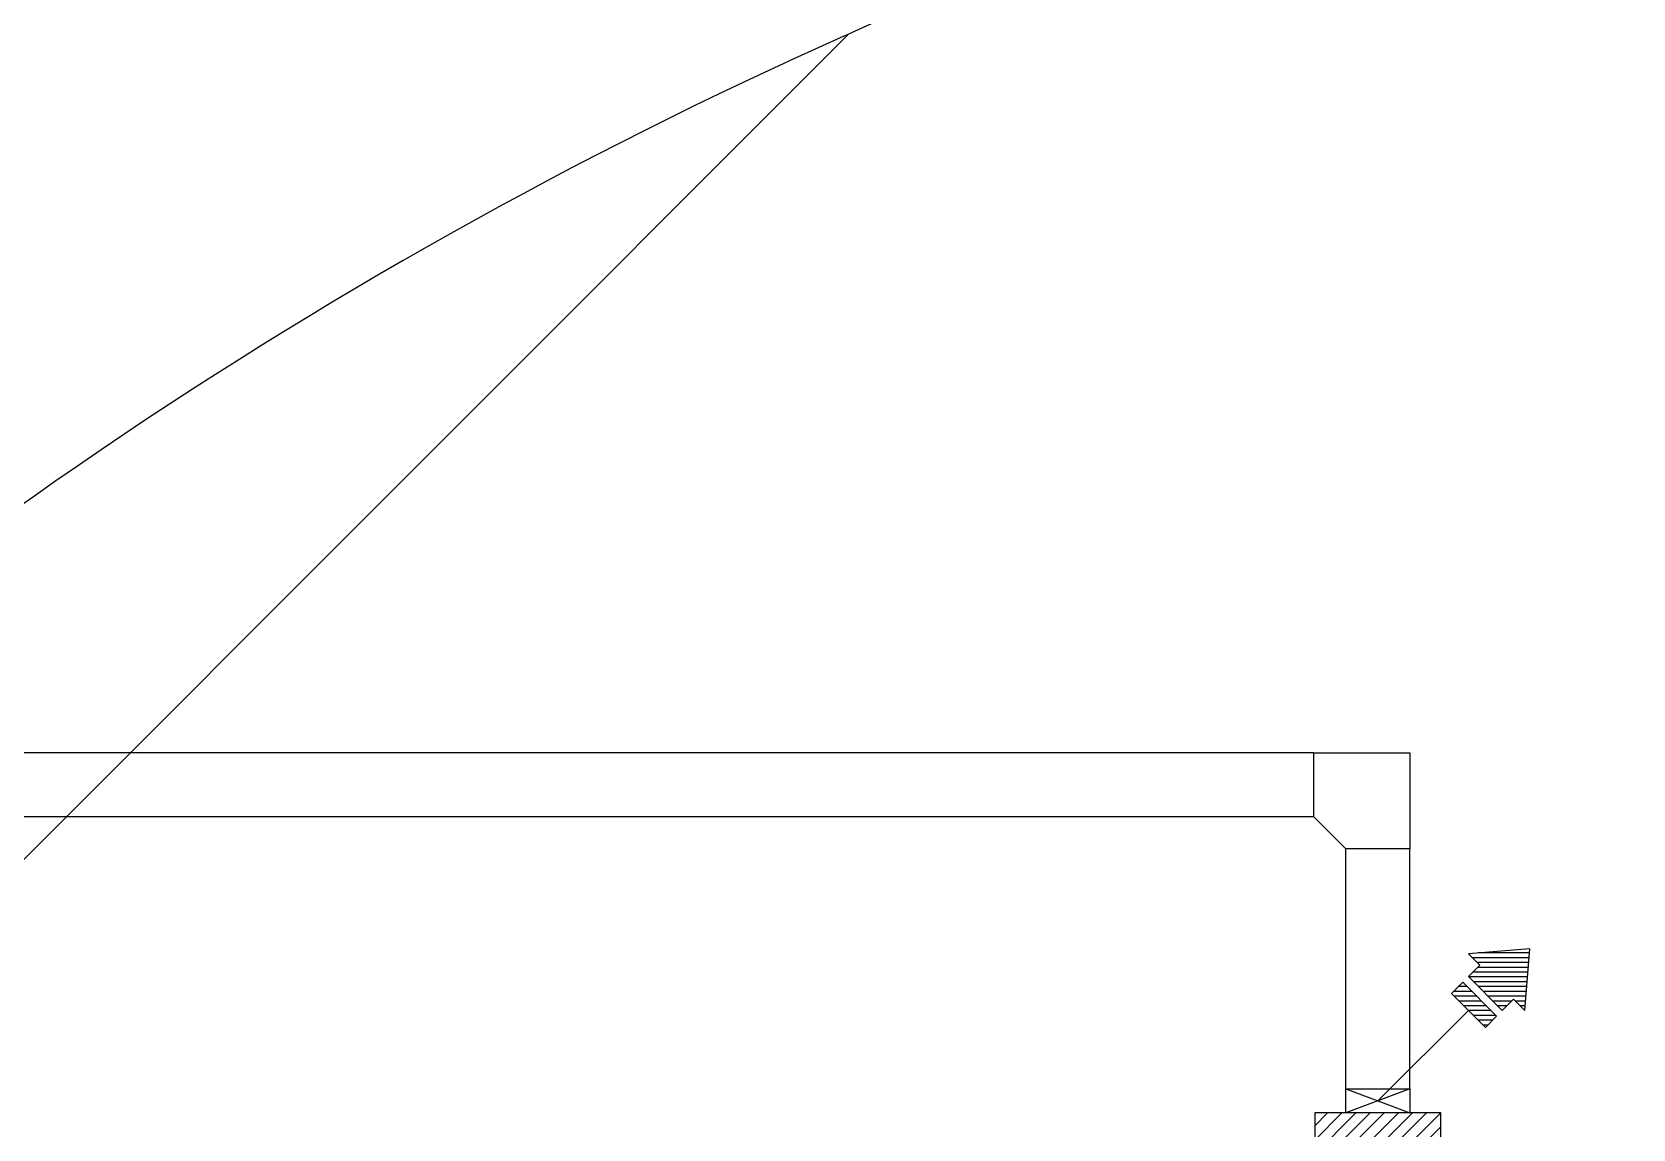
# Model space of a CAD drawing. Header units: millimetres. Extents: x 1145859089 to 1147511753, y -1047484727 to -1047247487.
# Drawn here: x 1146007141 to 1146017145, y -1047418469 to -1047411618 of the extents above; entities that cross this region are included whole.
import ezdxf
from ezdxf.xclip import XClip

# ---------------------------------------------------------------- set-up
doc = ezdxf.new("R2010")
doc.units = ezdxf.units.MM
doc.header["$LTSCALE"] = 100
doc.header["$MEASUREMENT"] = 0
doc.header["$XCLIPFRAME"] = 2
doc.layers.get('0').update_dxf_attribs({"linetype": 'CONTINUOUS'})
for name, color, linetype in [('0-BLOCK', 2, 'CONTINUOUS'), ('DUCT', 6, 'CONTINUOUS'), ('TRAY(전력용)', 1, 'CONTINUOUS'), ('XREF', 135, 'CONTINUOUS'), ('단지배치도$0$W240910', 135, 'CONTINUOUS')]:
    doc.layers.add(name, color=color, linetype=linetype)

# ---------------------------------------------------------------- blocks, each defined once
blk = doc.blocks.new('단지배치도$0$zw$9902')
at = {"layer": '단지배치도$0$W240910'}
blk.add_line((74104.04923193343, -40260.13331751558, -3.3321828e-09), (45683.29581798613, -68680.886731585, -1.3022824e-09), dxfattribs=at)
for centre, radius, start, end in [((68780.8094327983, -28399.98500305912, -2.7754434e-09), 13000, 294.0242999725527, 0), ((86287.14377340837, -67675.01852252005, -2.7754434e-09), 30000, 114.0242999725527, 135.0000000004518)]:
    blk.add_arc(centre, radius, start, end, dxfattribs=at)
blk = doc.blocks.new('단지배치도')
blk.add_blockref('단지배치도$0$zw$9902', (141034.1930865424, 142437.1574829906))
blk = doc.blocks.new('A$C655F23E3')
at = {"layer": '0-BLOCK', "color": 5}
for p, q in [((2.68026159699906, 2.503843503909309), (1.427955122644391, 1.251537029554754)), ((2.582664213093835, 2.618378154360073), (1.449760833263269, 1.485474774529621)), ((2.777858980904284, 2.389308853458601), (1.640087157012488, 1.251537029566919)), ((2.875456364809509, 2.274774203007894), (1.749998779968337, 1.149316618166836)), ((2.973053748714733, 2.160239552557186), (1.749998779980444, 0.9371845838230115)), ((3.070651132619901, 2.045704902106479), (1.774945623643077, 0.7499993931297695)), ((3.168248516525125, 1.931170251655772), (1.987077657998839, 0.749999393129599)), ((3.26584590043035, 1.816635601205007), (2.1992096923546, 0.7499993931293716)), ((3.363443284335574, 1.7021009507543), (2.411341726710361, 0.749999393129201)), ((3.461040668240798, 1.587566300303592), (2.623473761066123, 0.7499993931290305)), ((3.249998780008582, 1.164392377715501), (2.835605795421941, 0.74999939312886)), ((3.558638052146023, 1.473031649852885), (3.334068158978312, 1.248461756685174)), ((3.656235436051247, 1.358496999402178), (3.546200193334244, 1.248461756685174)), ((3.249998780020803, 0.9522603433717904), (3.047737829777702, 0.7499993931286895)), ((2.161341726734406, 0.4999993931532458), (1.749998779999487, 0.0886564464183834)), ((1.949209692378474, 0.4999993931533027), (1.749998779999487, 0.3007884807743153)), ((2.373473761090338, 0.4999993931532458), (1.873473761111825, -6.068252105e-07)), ((2.58560579544627, 0.4999993931532458), (2.085605795464232, -6.068287348e-07)), ((2.797737829802202, 0.4999993931532458), (2.29773782981664, -6.06832316e-07)), ((3.009869864158134, 0.499999393153189), (2.509869864169048, -6.068358402e-07)), ((3.222001898514065, 0.499999393153189), (2.722001898521455, -6.068393645e-07)), ((3.24999877999926, 0.315864240282508), (2.934133932873806, -6.068428888e-07)), ((3.24999877999926, 0.1037322059265762), (3.146265967226213, -6.0684647e-07))]:
    blk.add_line(p, q, dxfattribs=at)
for points in [[(1.749998779962482, 1.251537029573228), (1.749998779991131, 0.7499993931297695), (3.249998780032456, 0.7499993931285189), (3.24999878000375, 1.248461756685174), (3.749998780020007, 1.248461756685174), (2.499998780011822, 2.715389530111679), (1.249998779962482, 1.251537029544579)], [(3.249998779999373, -6.068481753e-07), (3.249998779999373, 0.4999993931784275), (1.74999877999943, 0.4999993931533027), (1.74999877999943, -6.068231642e-07)]]:
    blk.add_lwpolyline(points, close=True, dxfattribs=at)
blk = doc.blocks.new('A$C031F53A5')
at = {"layer": 'TRAY(전력용)'}
blk.add_line((0, 0), (-282.8427124917507, -282.8427124917507), dxfattribs=at)
at = {"layer": 'TRAY(전력용)', "linetype": 'Continuous', "ltscale": 2, "xscale": -100, "yscale": 100, "zscale": 100, "rotation": 134.9999999999998}
blk.add_blockref('A$C655F23E3', (-459.6193644292653, -106.0661463700235), dxfattribs=at)

msp = doc.modelspace()

# ---------------------------------------------------------------- hatches: boundary and pattern name
at = {"layer": '0-BLOCK'}
h = msp.add_hatch(dxfattribs=at)
h.set_pattern_fill('ANSI31', color=256, scale=499.9999999999999, angle=3.8585586e-09, style=0)
h.set_pattern_definition([(45.00000000385835, (1145845712.7922, -1047486070.320205), (-44.19417382713552, 44.19417382118291), [])])
h.paths.add_polyline_path([(1146015156.511146, -1047418369.30505), (1146015156.511146, -1047418769.30505), (1146015945.48182, -1047418769.30505), (1146015945.48182, -1047418369.30505)])

# ---------------------------------------------------------------- linework, layer by layer
at = {"layer": '0-BLOCK', "elevation": -3.9581209e-09}
msp.add_lwpolyline([(1146015945.48182, -1047418769.30505), (1146015945.48182, -1047418369.30505), (1146015156.511146, -1047418369.30505), (1146015156.511146, -1047418769.30505)], close=True, dxfattribs=at)
at = {"layer": 'DUCT'}
for p, q in [((1146015150.996482, -1047416119.305051, -3.9581209e-09), (1146001490.826637, -1047416119.305051, -3.9581209e-09)), ((1146015150.996483, -1047416519.305051, -3.9581209e-09), (1146001490.826638, -1047416519.305051, -3.9581209e-09)), ((1146015350.996483, -1047418219.30505, -3.9581209e-09), (1146015750.996483, -1047418369.30505, -3.9581209e-09)), ((1146015750.996483, -1047418219.30505, -4.1909516e-09), (1146015350.996483, -1047418369.30505, -3.9581209e-09))]:
    msp.add_line(p, q, dxfattribs=at)
at = {"layer": 'DUCT', "ltscale": 2}
for p, q in [((1146015350.996483, -1047418219.30505, -3.9581209e-09), (1146015350.996483, -1047416719.305051, -3.9581209e-09)), ((1146015750.996483, -1047418219.30505, -4.1909516e-09), (1146015750.99648, -1047416719.30505, -3.7252903e-09))]:
    msp.add_line(p, q, dxfattribs=at)
at = {"layer": 'DUCT', "elevation": -3.9581209e-09}
for points in [[(1146015150.996483, -1047416519.305051), (1146015150.996482, -1047416119.305051), (1146015750.996482, -1047416119.305051), (1146015750.996483, -1047416719.30505), (1146015350.996483, -1047416719.305051)], [(1146015350.996483, -1047418369.30505), (1146015350.996483, -1047418219.30505), (1146015750.996483, -1047418219.30505), (1146015750.996483, -1047418369.30505)]]:
    msp.add_lwpolyline(points, close=True, dxfattribs=at)

# ---------------------------------------------------------------- block references
at = {"layer": 'TRAY(전력용)', "xscale": -2, "yscale": 2, "zscale": 2, "rotation": 89.99999999665035}
msp.add_blockref('A$C031F53A5', (1146015550.919732, -1047418294.276269, -3.9581209e-09), dxfattribs=at)
at = {"layer": 'XREF'}
ref = msp.add_blockref('단지배치도', (1145797106.633357, -1047513806.462535), dxfattribs=at)
XClip(ref).set_block_clipping_path([(72982.4064819524, 34919.75939652976), (360382.4067475507, 255319.75934366975)])

doc.saveas('drawing.dxf')
